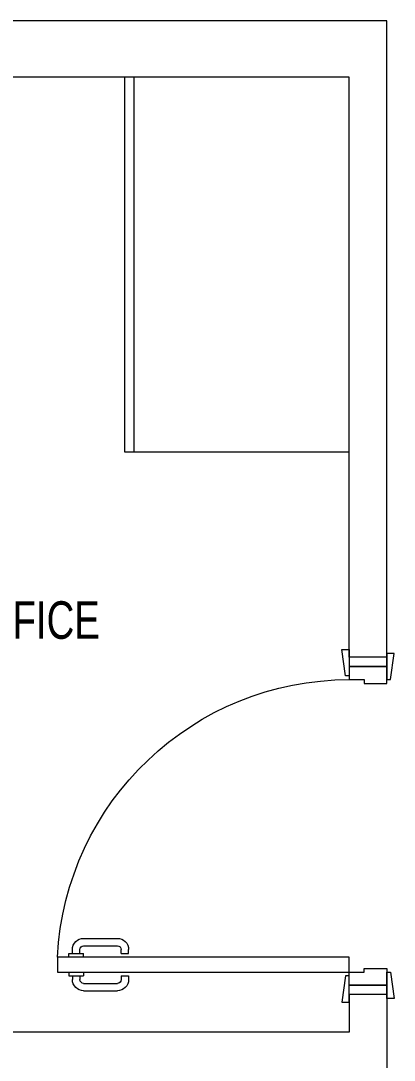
# Model space of a CAD drawing. Header units: metres. Extents: x -18745 to 220762, y -1579758 to -1356048.
# Drawn here: x 126100 to 127097, y -1409853 to -1407081 of the extents above; entities that cross this region are included whole.
import ezdxf

# ---------------------------------------------------------------- set-up
doc = ezdxf.new("R2010")
doc.units = ezdxf.units.M
doc.layers.get('0').update_dxf_attribs({"lineweight": 0})
for name, color, linetype, lineweight in [('A-100 - Copy$0$72_EGR_BASE_TEXT', 8, 'Continuous', 0), ('A-100 - Copy$0$Medical Equipment and Furniture', 8, 'Continuous', 0), ('A-100 - Copy$0$Medical Equipment and Furniture1', 8, 'Continuous', 5), ('A-100 - Copy$0$Walls', 8, 'Continuous', 0), ('A-100 - Copy$0$Wooden Joinery', 8, 'Continuous', 0)]:
    doc.layers.add(name, color=color, linetype=linetype, lineweight=lineweight)
doc.styles.add('A-100 - Copy$0$X3G_ENTITY_2587EA', font='swisscl.ttf', dxfattribs={"height": 200})

# ---------------------------------------------------------------- blocks, each defined once
blk = doc.blocks.new('A-100 - Copy$0$CUPBOARD - GLASS TOP - LOCKABLE - 200x100x60')
at = {"layer": 'A-100 - Copy$0$Medical Equipment and Furniture1'}
blk.add_line((283.1819, -205.0074, 0), (284.1819, -205.0074, 0), dxfattribs=at)
at = {"layer": 'A-100 - Copy$0$Medical Equipment and Furniture1', "elevation": 0}
blk.add_lwpolyline([(284.1819, -204.4324), (283.1819, -204.4324), (283.1819, -205.0324), (284.1819, -205.0324)], close=True, dxfattribs=at)
blk = doc.blocks.new('A-100 - Copy$0$A$C72370EFE')
at = {"layer": 'A-100 - Copy$0$Wooden Joinery'}
for p, q in [((-0.01, -0.04), (-0.02, -0.04)), ((-0.01, -0.03), (-0.01, -0.07)), ((0, -0.03), (-0.01, -0.03)), ((0.04, -0.03), (0.05, -0.03)), ((0.05, -0.03), (0.05, -0.07)), ((0.05, -0.04), (0.06, -0.04)), ((-0.05, -0.07), (-0.05, -0.16)), ((-0.03, -0.07), (-0.03, -0.16)), ((-0.01, -0.06), (-0.02, -0.06)), ((0, -0.07), (-0.01, -0.07)), ((0.04, -0.07), (0.05, -0.07)), ((0.05, -0.06), (0.06, -0.06)), ((0.07, -0.07), (0.07, -0.16)), ((0.09, -0.07), (0.09, -0.16)), ((-0.01, -0.17), (-0.02, -0.17)), ((-0.01, -0.19), (-0.02, -0.19)), ((-0.01, -0.17), (-0.01, -0.19)), ((0.05, -0.17), (0.06, -0.17)), ((0.05, -0.17), (0.05, -0.19)), ((0.05, -0.19), (0.06, -0.19))]:
    blk.add_line(p, q, dxfattribs=at)
for centre, radius, start, end in [((-0.02, -0.07), 0.03, 90, 180), ((0.06, -0.07), 0.03, 0, 90), ((-0.02, -0.07), 0.01, 90, 180), ((0.06, -0.07), 0.01, 0, 90), ((-0.02, -0.16), 0.03, 180, 270), ((-0.02, -0.16), 0.01, 180, 270), ((0.06, -0.16), 0.01, 270, 0), ((0.06, -0.16), 0.03, 270, 0)]:
    blk.add_arc(centre, radius, start, end, dxfattribs=at)
blk = doc.blocks.new('A-100 - Copy$0$A$C41DF7AD3')
at = {"layer": 'A-100 - Copy$0$Wooden Joinery', "elevation": 0}
for points in [[(820, 780), (820, 1559), (860, 1559), (860, 780)], [(70, 780), (70, 790), (0, 800), (0, 780)], [(870, 780), (870, 790), (940, 800), (940, 780)], [(80, 680), (80, 670), (10, 660), (10, 680)], [(860, 680), (860, 670), (930, 660), (930, 680)]]:
    blk.add_lwpolyline(points, close=True, dxfattribs=at)
for points in [[(45, 780), (45, 680), (20, 680), (20, 780), (45, 780)], [(45, 780), (80, 780), (80, 740), (90, 740), (90, 680), (45, 680), (45, 780)], [(895, 780), (860, 780), (860, 740), (850, 740), (850, 680), (895, 680), (895, 780)], [(895, 780), (895, 680), (920, 680), (920, 780), (895, 780)]]:
    blk.add_lwpolyline(points, dxfattribs=at)
at = {"layer": 'A-100 - Copy$0$Wooden Joinery'}
blk.add_arc((860, 780, 0), 780, 92.9397, 180, dxfattribs=at)
at = {"layer": 'A-100 - Copy$0$Wooden Joinery', "xscale": 999.9999999998856, "yscale": 999.9999999998856, "zscale": 999.9999999998856}
blk.add_blockref('A-100 - Copy$0$A$C72370EFE', (820, 1559, 0), dxfattribs=at)
blk = doc.blocks.new('A-100 - Copy')
at = {"layer": 'A-100 - Copy$0$Walls'}
for p, q in [((127076.6, -1407080.6, 0), (124111.7, -1407080.6, 0)), ((127076.6, -1408777.7, 0), (127076.6, -1407080.6, 0)), ((126976.6, -1407230.6, 0), (124211.7, -1407230.6, 0)), ((126976.6, -1408777.7, 0), (126976.6, -1407230.6, 0)), ((127076.6, -1408777.7, 0), (126976.6, -1408777.7, 0)), ((127076.6, -1409677.7, 0), (126976.6, -1409677.7, 0)), ((126976.6, -1409677.7, 0), (126976.6, -1409777.7, 0)), ((127076.6, -1409677.7, 0), (127076.6, -1409927.7, 0)), ((126976.6, -1409777.7, 0), (124211.7, -1409777.7, 0))]:
    blk.add_line(p, q, dxfattribs=at)
at = {"layer": 'A-100 - Copy$0$Medical Equipment and Furniture', "xscale": 1000, "yscale": 1000, "zscale": 1000, "rotation": 270}
blk.add_blockref('A-100 - Copy$0$CUPBOARD - GLASS TOP - LOCKABLE - 200x100x60', (331409.1, -1124048.7, 0), dxfattribs=at)
at = {"layer": 'A-100 - Copy$0$Wooden Joinery', "xscale": -1.000000000000003, "rotation": 90}
blk.add_blockref('A-100 - Copy$0$A$C41DF7AD3', (127756.6, -1408757.7, 0), dxfattribs=at)
at = {"layer": 'A-100 - Copy$0$72_EGR_BASE_TEXT', "insert": (125772.8, -1408628.8), "char_height": 100, "attachment_point": 2, "style": 'A-100 - Copy$0$X3G_ENTITY_2587EA'}
blk.add_mtext('SUPERVISOR OFFICE', dxfattribs=at)

msp = doc.modelspace()

# ---------------------------------------------------------------- block references
msp.add_blockref('A-100 - Copy', (0, 0))

doc.saveas('drawing.dxf')
